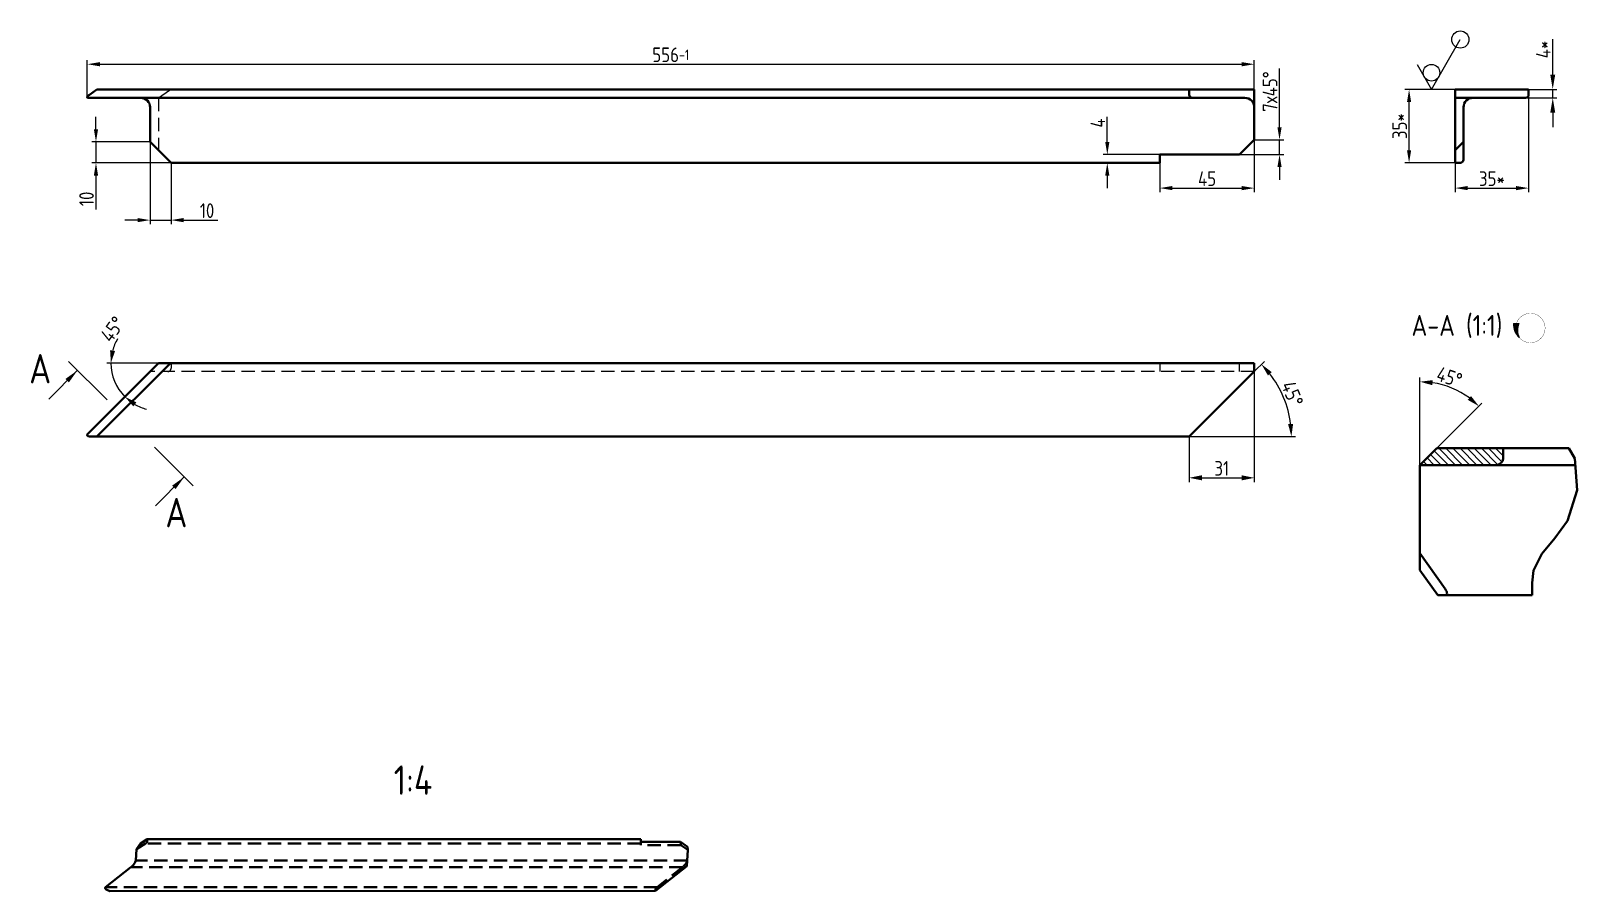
# Model space of a CAD drawing. Header units: millimetres. Extents: x 67 to 1345, y -32 to 378.
# Drawn here: x 608 to 1345, y -32 to 378 of the extents above; entities that cross this region are included whole.
import ezdxf

# ---------------------------------------------------------------- set-up
doc = ezdxf.new("R2010")
doc.units = ezdxf.units.MM
doc.linetypes.add('HIDDEN', pattern=[9.525, 6.35, -3.175])
for name, color, linetype in [('12_SURFACE_FINISH', 7, 'Continuous'), ('9_ALL_NOTES', 7, 'Continuous'), ('Dim', 7, 'Continuous'), ('Hide', 2, 'HIDDEN'), ('Text', 3, 'Continuous')]:
    doc.layers.add(name, color=color, linetype=linetype)
doc.layers.add('Con', color=6, linetype='Continuous', lineweight=40)
doc.styles.get("Standard").update_dxf_attribs({"font": 'arial.ttf'})
doc.styles.add('Style1', font='romans.shx', dxfattribs={"width": 0.8})
doc.dimstyles.new('DIMSTYLE_2$0', dxfattribs={"dimtxt": 4, "dimasz": 5, "dimexe": 2, "dimexo": 0, "dimgap": 1, "dimtad": 1, "dimdec": 1, "dimdsep": 46, "dimtxsty": 'Style1', "dimcen": 0.09, "dimclrd": 256, "dimclrt": 256, "dimadec": 1, "dimazin": 2, "dimtol": 1, "dimtp": 5, "dimtm": 5, "dimtfac": 1, "dimtdec": 1, "dimtofl": 0, "dimtmove": 0, "dimatfit": 1, "dimfxl": 1, "dimtolj": 1, "dimlwd": -1, "dimarcsym": 0})
doc.dimstyles.new('DIMSTYLE_2$2', dxfattribs={"dimtxt": 4, "dimasz": 5, "dimexe": 2, "dimexo": 0, "dimgap": 1, "dimtad": 1, "dimdec": 1, "dimdsep": 46, "dimtxsty": 'Style1', "dimcen": 0.09, "dimclrd": 256, "dimadec": 1, "dimazin": 2, "dimtol": 1, "dimtp": 5, "dimtm": 5, "dimtfac": 1, "dimtdec": 1, "dimtofl": 0, "dimtmove": 0, "dimatfit": 3, "dimfxl": 1, "dimtolj": 1, "dimlwd": -1, "dimarcsym": 0})
doc.dimstyles.get("Standard").update_dxf_attribs({"dimtxt": 0.18, "dimasz": 0.18, "dimexe": 0.18, "dimexo": 0.0625, "dimgap": 0.09, "dimtad": 0, "dimtih": 1, "dimtoh": 1, "dimdec": 4, "dimzin": 0, "dimdsep": 46, "dimtxsty": 'Standard', "dimcen": 0.09, "dimadec": 0, "dimazin": 0, "dimtfac": 1, "dimtdec": 4, "dimtofl": 0, "dimtmove": 0, "dimatfit": 3, "dimfxl": 1, "dimtolj": 1, "dimtzin": 0, "dimarcsym": 0})

# ---------------------------------------------------------------- blocks, each defined once
blk = doc.blocks.new('POVERNUTO_BL10', base_point=(395.44, 188.73))
at = {"color": 2, "linetype": 'Continuous'}
blk.add_line((391.67, 189.81), (392.99, 189.81), dxfattribs=at)
at = {"color": 2, "linetype": 'Continuous', "const_width": 0.0666}
blk.add_lwpolyline([(392.22, 188.74, 1), (399.22, 188.74, 1)], format="xyb", close=True, dxfattribs=at)
at = {"color": 2, "linetype": 'Continuous'}
for centre, radius, start, end in [((396.16, 189.72), 4.49, 178.7996, 226.3387), ((396.27, 188.21), 3.65, 153.9077, 208.4444)]:
    blk.add_arc(centre, radius, start, end, dxfattribs=at)
for points in [[(391.71, 189.07), (391.67, 189.81), (392.99, 189.81)], [(392.74, 189.16), (391.71, 189.07), (392.99, 189.81)], [(392.74, 189.16), (392.63, 188.48), (391.71, 189.07)], [(391.88, 188.34), (391.71, 189.07), (392.63, 188.48)], [(391.88, 188.99), (391.82, 189.67), (392.75, 189.67)], [(392.55, 189.05), (391.88, 188.99), (392.75, 189.67)], [(392.55, 189.05), (392.46, 188.4), (391.88, 188.99)], [(392.03, 188.33), (391.88, 188.99), (392.46, 188.4)], [(392.63, 188.48), (392.64, 187.79), (391.88, 188.34)], [(392.17, 187.66), (391.88, 188.34), (392.64, 187.79)], [(392.46, 188.4), (392.49, 187.75), (392.03, 188.33)], [(392.29, 187.7), (392.03, 188.33), (392.49, 187.75)], [(392.64, 187.79), (392.79, 187.11), (392.17, 187.66)], [(392.56, 187.02), (392.17, 187.66), (392.79, 187.11)], [(392.49, 187.75), (392.64, 187.11), (392.29, 187.7)], [(392.79, 187.11), (393.06, 186.47), (392.56, 187.02)]]:
    blk.add_solid(points, dxfattribs=at)
blk = doc.blocks.new('SF2_BL12', base_point=(165.03, 207.3))
at = {"layer": '12_SURFACE_FINISH', "color": 2, "linetype": 'Continuous'}
for p, q in [((165.02, 212.44), (159.09, 209.02)), ((159.09, 209.02), (165.02, 205.6)), ((165.02, 205.6), (170.97, 202.16))]:
    blk.add_line(p, q, dxfattribs=at)
blk.add_circle((163.06, 209.02), 1.98, dxfattribs=at)
blk = doc.blocks.new('*D30')
at = {"layer": 'Defpoints', "color": 0, "transparency": 16777216}
for p in [(664.71, 325.27), (674.71, 315.27), (674.71, 288.02)]:
    blk.add_point(p, dxfattribs=at)
at = {"layer": 'Dim', "color": 0, "lineweight": -2, "transparency": 16777216}
for p, q in [((664.71, 325.27), (664.71, 286.02)), ((674.71, 315.27), (674.71, 286.02))]:
    blk.add_line(p, q, dxfattribs=at)
at = {"layer": 'Dim', "transparency": 16777216}
for p, q in [((658.71, 288.02), (652.71, 288.02)), ((664.71, 288.02), (674.71, 288.02)), ((680.71, 288.02), (696.98, 288.02))]:
    blk.add_line(p, q, dxfattribs=at)
for points in [[(658.71, 289.02), (658.71, 287.02), (664.71, 288.02)], [(680.71, 289.02), (680.71, 287.02), (674.71, 288.02)]]:
    blk.add_solid(points, dxfattribs=at)
at = {"layer": 'Dim', "transparency": 16777216, "insert": (691.84, 292.52), "char_height": 7, "attachment_point": 5, "style": 'Style1'}
blk.add_mtext('\\A1;10', dxfattribs=at)
blk = doc.blocks.new('*D31')
at = {"layer": 'Defpoints', "color": 0, "transparency": 16777216}
for p in [(664.71, 325.27), (638.91, 315.27), (674.71, 315.27)]:
    blk.add_point(p, dxfattribs=at)
at = {"layer": 'Dim', "transparency": 16777216}
for p, q in [((638.91, 331.27), (638.91, 337.27)), ((638.91, 325.27), (638.91, 315.27)), ((638.91, 309.27), (638.91, 293))]:
    blk.add_line(p, q, dxfattribs=at)
at = {"layer": 'Dim', "color": 0, "lineweight": -2, "transparency": 16777216}
for p, q in [((664.71, 325.27), (636.91, 325.27)), ((674.71, 315.27), (636.91, 315.27))]:
    blk.add_line(p, q, dxfattribs=at)
at = {"layer": 'Dim', "transparency": 16777216}
for points in [[(637.91, 331.27), (639.91, 331.27), (638.91, 325.27)], [(637.91, 309.27), (639.91, 309.27), (638.91, 315.27)]]:
    blk.add_solid(points, dxfattribs=at)
at = {"layer": 'Dim', "transparency": 16777216, "insert": (634.41, 298.14), "char_height": 7, "attachment_point": 5, "rotation": 90, "style": 'Style1'}
blk.add_mtext('\\A1;10', dxfattribs=at)
blk = doc.blocks.new('*D32')
at = {"layer": 'Defpoints', "color": 0, "transparency": 16777216}
for p in [(1190.8, 362.27), (634.76, 346.44), (1190.8, 350.27)]:
    blk.add_point(p, dxfattribs=at)
at = {"layer": 'Dim', "color": 0, "lineweight": -2, "transparency": 16777216}
for p, q in [((634.76, 346.44), (634.76, 364.27)), ((640.76, 362.27), (1184.8, 362.27)), ((1190.8, 350.27), (1190.8, 364.27))]:
    blk.add_line(p, q, dxfattribs=at)
at = {"layer": 'Dim', "color": 0, "transparency": 16777216}
for points in [[(640.76, 363.27), (640.76, 361.27), (634.76, 362.27)], [(1184.8, 363.27), (1184.8, 361.27), (1190.8, 362.27)]]:
    blk.add_solid(points, dxfattribs=at)
at = {"layer": 'Dim', "transparency": 16777216, "insert": (912.78, 366.77), "char_height": 7, "attachment_point": 5, "style": 'Style1'}
blk.add_mtext('\\A1;556{}{\\H0.71x;\\C3;-1}', dxfattribs=at)
blk = doc.blocks.new('*D33')
at = {"layer": 'Defpoints', "color": 0, "transparency": 16777216}
for p in [(1120.74, 319.27), (1145.8, 319.27), (1145.8, 315.27)]:
    blk.add_point(p, dxfattribs=at)
at = {"layer": 'Dim', "color": 0, "lineweight": -2, "transparency": 16777216}
for p, q in [((1120.74, 325.27), (1120.74, 337.27)), ((1145.8, 319.27), (1118.74, 319.27)), ((1145.8, 315.27), (1118.74, 315.27)), ((1120.74, 309.27), (1120.74, 303.27))]:
    blk.add_line(p, q, dxfattribs=at)
at = {"layer": 'Dim', "color": 0, "transparency": 16777216}
for points in [[(1119.74, 325.27), (1121.74, 325.27), (1120.74, 319.27)], [(1119.74, 309.27), (1121.74, 309.27), (1120.74, 315.27)]]:
    blk.add_solid(points, dxfattribs=at)
at = {"layer": 'Dim', "transparency": 16777216, "insert": (1116.24, 334.27), "char_height": 7, "attachment_point": 5, "rotation": 90, "style": 'Style1'}
blk.add_mtext('\\A1;4', dxfattribs=at)
blk = doc.blocks.new('*D34')
at = {"layer": 'Defpoints', "color": 0, "transparency": 16777216}
for p in [(1190.8, 326.27), (1145.8, 315.27), (1190.8, 303.27)]:
    blk.add_point(p, dxfattribs=at)
at = {"layer": 'Dim', "color": 0, "lineweight": -2, "transparency": 16777216}
for p, q in [((1190.8, 326.27), (1190.8, 301.27)), ((1145.8, 315.27), (1145.8, 301.27)), ((1151.8, 303.27), (1184.8, 303.27))]:
    blk.add_line(p, q, dxfattribs=at)
at = {"layer": 'Dim', "color": 0, "transparency": 16777216}
for points in [[(1151.8, 304.27), (1151.8, 302.27), (1145.8, 303.27)], [(1184.8, 304.27), (1184.8, 302.27), (1190.8, 303.27)]]:
    blk.add_solid(points, dxfattribs=at)
at = {"layer": 'Dim', "transparency": 16777216, "insert": (1168.3, 307.77), "char_height": 7, "attachment_point": 5, "style": 'Style1'}
blk.add_mtext('\\A1;45', dxfattribs=at)
blk = doc.blocks.new('*D35')
at = {"layer": 'Defpoints', "color": 0, "transparency": 16777216}
for p in [(1190.8, 326.27), (1202.8, 326.27), (1183.8, 319.27)]:
    blk.add_point(p, dxfattribs=at)
at = {"layer": 'Dim', "color": 0, "lineweight": -2, "transparency": 16777216}
for p, q in [((1202.8, 332.27), (1202.8, 360.27)), ((1190.8, 326.27), (1204.8, 326.27)), ((1202.8, 319.27), (1202.8, 326.27)), ((1183.8, 319.27), (1204.8, 319.27)), ((1202.8, 313.27), (1202.8, 307.27))]:
    blk.add_line(p, q, dxfattribs=at)
at = {"layer": 'Dim', "color": 0, "transparency": 16777216}
for points in [[(1201.8, 332.27), (1203.8, 332.27), (1202.8, 326.27)], [(1201.8, 313.27), (1203.8, 313.27), (1202.8, 319.27)]]:
    blk.add_solid(points, dxfattribs=at)
at = {"layer": 'Dim', "transparency": 16777216, "insert": (1198.3, 349.27), "char_height": 7, "attachment_point": 5, "rotation": 90, "style": 'Style1'}
blk.add_mtext('\\A1;7х45%%D', dxfattribs=at)
blk = doc.blocks.new('*D36')
at = {"layer": 'Defpoints', "color": 0, "transparency": 16777216}
for p in [(1264.53, 350.27), (1286.48, 350.27), (1286.48, 315.27)]:
    blk.add_point(p, dxfattribs=at)
at = {"layer": 'Dim', "color": 0, "lineweight": -2, "transparency": 16777216}
for p, q in [((1286.48, 350.27), (1262.53, 350.27)), ((1264.53, 321.27), (1264.53, 344.27)), ((1286.48, 315.27), (1262.53, 315.27))]:
    blk.add_line(p, q, dxfattribs=at)
at = {"layer": 'Dim', "color": 0, "transparency": 16777216}
for points in [[(1263.53, 344.27), (1265.53, 344.27), (1264.53, 350.27)], [(1263.53, 321.27), (1265.53, 321.27), (1264.53, 315.27)]]:
    blk.add_solid(points, dxfattribs=at)
at = {"layer": 'Dim', "transparency": 16777216, "insert": (1260.03, 332.77), "char_height": 7, "attachment_point": 5, "rotation": 90, "style": 'Style1'}
blk.add_mtext('\\A1;35*', dxfattribs=at)
blk = doc.blocks.new('*D37')
at = {"layer": 'Defpoints', "color": 0, "transparency": 16777216}
for p in [(1321.48, 350.27), (1286.48, 315.27), (1321.48, 303.27)]:
    blk.add_point(p, dxfattribs=at)
at = {"layer": 'Dim', "color": 0, "lineweight": -2, "transparency": 16777216}
for p, q in [((1321.48, 350.27), (1321.48, 301.27)), ((1286.48, 315.27), (1286.48, 301.27)), ((1292.48, 303.27), (1315.48, 303.27))]:
    blk.add_line(p, q, dxfattribs=at)
at = {"layer": 'Dim', "color": 0, "transparency": 16777216}
for points in [[(1292.48, 304.27), (1292.48, 302.27), (1286.48, 303.27)], [(1315.48, 304.27), (1315.48, 302.27), (1321.48, 303.27)]]:
    blk.add_solid(points, dxfattribs=at)
at = {"layer": 'Dim', "transparency": 16777216, "insert": (1303.98, 307.77), "char_height": 7, "attachment_point": 5, "style": 'Style1'}
blk.add_mtext('\\A1;35*', dxfattribs=at)
blk = doc.blocks.new('*D38')
at = {"layer": 'Defpoints', "color": 0, "transparency": 16777216}
for p in [(1303.23, 350.27), (1303.23, 346.27), (1332.97, 350.27)]:
    blk.add_point(p, dxfattribs=at)
at = {"layer": 'Dim', "color": 0, "lineweight": -2, "transparency": 16777216}
for p, q in [((1332.97, 357.27), (1332.97, 374.27)), ((1303.23, 350.27), (1334.97, 350.27)), ((1303.23, 346.27), (1334.97, 346.27)), ((1332.97, 346.27), (1332.97, 350.27)), ((1332.97, 339.27), (1332.97, 332.27))]:
    blk.add_line(p, q, dxfattribs=at)
at = {"layer": 'Dim', "color": 0, "transparency": 16777216}
for points in [[(1331.81, 357.27), (1334.14, 357.27), (1332.97, 350.27)], [(1331.81, 339.27), (1334.14, 339.27), (1332.97, 346.27)]]:
    blk.add_solid(points, dxfattribs=at)
at = {"layer": 'Dim', "transparency": 16777216, "insert": (1328.47, 369.27), "char_height": 7, "attachment_point": 5, "rotation": 90, "style": 'Style1'}
blk.add_mtext('\\A1;4*', dxfattribs=at)
blk = doc.blocks.new('_FILLED')
at = {"color": 0, "linetype": 'ByBlock'}
blk.add_solid([(0, 0), (-1, 0.2), (-1, -0.2)], dxfattribs=at)
blk = doc.blocks.new('*D39')
at = {"layer": 'Defpoints', "color": 0, "transparency": 16777216}
for p in [(668.71, 219.93), (668.71, 219.93), (1190.8, 219.93), (649.07, 208.59), (635.21, 186.43)]:
    blk.add_point(p, dxfattribs=at)
at = {"layer": 'Dim', "color": 0, "lineweight": -2, "transparency": 16777216}
blk.add_line((668.71, 219.93), (644.03, 219.93), dxfattribs=at)
for start, end in [(149.5968, 164.7984), (180, 225), (240.2016, 255.4032)]:
    blk.add_arc((668.71, 219.93), 22.68, start, end, dxfattribs=at)
at = {"layer": 'Dim', "color": 0, "lineweight": -2, "transparency": 16777216, "xscale": 6, "yscale": 6, "zscale": 6}
for p, rotation in [((646.03, 219.93), 262.3991993036854), ((652.67, 203.89), 142.60080069631476)]:
    blk.add_blockref('_FILLED', p, dxfattribs=dict(at, rotation=rotation))
at = {"layer": 'Dim', "transparency": 16777216, "insert": (646.85, 236.09), "char_height": 7, "attachment_point": 5, "rotation": 53.53069, "style": 'Style1'}
blk.add_mtext('\\A1;45°', dxfattribs=at)
blk = doc.blocks.new('*D40')
at = {"layer": 'Defpoints', "color": 0, "transparency": 16777216}
for p in [(1190.8, 215.93), (1159.8, 184.93), (1190.8, 165.28)]:
    blk.add_point(p, dxfattribs=at)
at = {"layer": 'Dim', "color": 0, "lineweight": -2, "transparency": 16777216}
for p, q in [((1190.8, 215.93), (1190.8, 163.28)), ((1159.8, 184.93), (1159.8, 163.28)), ((1165.8, 165.28), (1184.8, 165.28))]:
    blk.add_line(p, q, dxfattribs=at)
at = {"layer": 'Dim', "color": 0, "lineweight": -2, "transparency": 16777216, "xscale": 6, "yscale": 6, "zscale": 6, "rotation": 180}
blk.add_blockref('_FILLED', (1159.8, 165.28), dxfattribs=at)
at = {"layer": 'Dim', "color": 0, "lineweight": -2, "transparency": 16777216, "xscale": 6, "yscale": 6, "zscale": 6}
blk.add_blockref('_FILLED', (1190.8, 165.28), dxfattribs=at)
at = {"layer": 'Dim', "transparency": 16777216, "insert": (1175.3, 169.78), "char_height": 7, "attachment_point": 5, "style": 'Style1'}
blk.add_mtext('\\A1;31', dxfattribs=at)
blk = doc.blocks.new('*D41')
at = {"layer": 'Defpoints', "color": 0, "transparency": 16777216}
for p in [(1190.8, 215.93), (1206.8, 197.52), (635.83, 184.93), (1159.8, 184.93), (1159.8, 184.93)]:
    blk.add_point(p, dxfattribs=at)
at = {"layer": 'Dim', "color": 0, "lineweight": -2, "transparency": 16777216}
for p, q in [((1190.8, 215.93), (1195.62, 220.75)), ((1159.8, 184.93), (1210.46, 184.93))]:
    blk.add_line(p, q, dxfattribs=at)
blk.add_arc((1159.8, 184.93), 48.66, 7.06923, 37.93077, dxfattribs=at)
at = {"layer": 'Dim', "color": 0, "lineweight": -2, "transparency": 16777216, "xscale": 6, "yscale": 6, "zscale": 6}
for p, rotation in [((1194.2, 219.34), 131.46538746992815), ((1208.46, 184.93), 273.53461253007197)]:
    blk.add_blockref('_FILLED', p, dxfattribs=dict(at, rotation=rotation))
at = {"layer": 'Dim', "transparency": 16777216, "insert": (1208.91, 205.27), "char_height": 7, "attachment_point": 5, "rotation": 292.5, "style": 'Style1'}
blk.add_mtext('\\A1;45°', dxfattribs=at)
blk = doc.blocks.new('*D42')
at = {"layer": 'Defpoints', "color": 0, "transparency": 16777216}
for p in [(1289.57, 205.72), (1277.72, 179.33), (1269.72, 171.33), (1269.72, 171.33), (1269.72, 121.33)]:
    blk.add_point(p, dxfattribs=at)
at = {"layer": 'Dim', "color": 0, "lineweight": -2, "transparency": 16777216}
for p, q in [((1269.72, 171.33), (1269.72, 213.04)), ((1277.72, 179.33), (1299.21, 200.82))]:
    blk.add_line(p, q, dxfattribs=at)
blk.add_arc((1269.72, 171.33), 39.71, 53.66607, 81.33393, dxfattribs=at)
at = {"layer": 'Dim', "color": 0, "lineweight": -2, "transparency": 16777216, "xscale": 6, "yscale": 6, "zscale": 6}
for p, rotation in [((1269.72, 211.04), 175.66696689797325), ((1297.79, 199.41), 319.3330331020267)]:
    blk.add_blockref('_FILLED', p, dxfattribs=dict(at, rotation=rotation))
at = {"layer": 'Dim', "transparency": 16777216, "insert": (1283.78, 213.24), "char_height": 7, "attachment_point": 5, "rotation": 341.44737, "style": 'Style1'}
blk.add_mtext('\\A1;45°', dxfattribs=at)

msp = doc.modelspace()

# ---------------------------------------------------------------- hatches: boundary and pattern name
at = {"layer": 'Dim', "linetype": 'Continuous'}
h = msp.add_hatch(dxfattribs=at)
h.set_pattern_fill('ANSI31', color=256, scale=2, angle=90, style=0, pattern_type=2)
h.set_pattern_definition([(135, (1269.7166, 171.3282), (-1.69313, -1.69313), [])])
edge = h.paths.add_edge_path()
edge.add_line((1269.71657, 171.32816), (1277.71657, 179.32816))
edge.add_line((1277.71657, 179.32816), (1309.31455, 179.32816))
edge.add_line((1309.31455, 179.32816), (1309.31455, 174.32816))
edge.add_spline(control_points=[(1309.31455, 174.32816), (1309.31509, 174.019), (1309.18865, 173.42736), (1308.58983, 172.56261), (1307.66183, 171.89261), (1306.47714, 171.44088), (1305.56358, 171.33586), (1305.07191, 171.32816)], knot_values=[0, 0, 0, 0, 0.2, 0.4, 0.6, 0.8, 1, 1, 1, 1], degree=3, periodic=0)
edge.add_line((1305.07191, 171.32816), (1269.71657, 171.32816))

# ---------------------------------------------------------------- linework, layer by layer
at = {"linetype": 'Continuous'}
for p, q in [((625.89657, 220.74189), (644.28135, 202.35712)), ((666.82438, 179.81409), (685.20915, 161.42931))]:
    msp.add_line(p, q, dxfattribs=at)
at = {"layer": 'Con', "linetype": 'Continuous'}
for p, q in [((1186.2958, 346.27024), (635.20835, 346.27024)), ((639.36521, 350.27024), (635.82967, 347.77024)), ((1190.7958, 350.27024), (639.36521, 350.27024)), ((1159.7958, 347.77024), (1159.7958, 350.27024)), ((1190.7958, 326.27024), (1190.7958, 350.27024)), ((1286.4816, 315.27024), (1286.4816, 350.27024)), ((1286.4816, 350.27024), (1321.4816, 350.27024)), ((1286.4816, 346.27024), (1319.9816, 346.27024)), ((1321.4816, 350.27024), (1321.4816, 347.77024)), ((664.70835, 325.27024), (664.70835, 341.77024)), ((1290.4816, 316.77024), (1290.4816, 341.77024)), ((674.70835, 315.27024), (664.70835, 325.27024)), ((1183.7958, 319.27024), (1190.7958, 326.27024)), ((1286.4816, 321.27024), (1290.4816, 325.27024)), ((1183.7958, 319.27024), (1145.7958, 319.27024)), ((1145.7958, 315.27024), (1145.7958, 319.27024)), ((1145.7958, 315.27024), (674.70835, 315.27024)), ((1286.4816, 315.27024), (1288.9816, 315.27024)), ((635.20835, 186.43011), (668.70835, 219.93011)), ((674.36521, 219.93011), (639.36521, 184.93011)), ((668.70835, 219.93011), (1190.7958, 219.93011)), ((1190.7958, 215.93011), (1159.7958, 184.93011)), ((1190.7958, 215.93011), (1190.7958, 219.93011)), ((1159.7958, 184.93011), (635.82967, 184.93011)), ((1277.71657, 179.32816), (1269.71657, 171.32816)), ((1340.7091, 179.32816), (1277.71657, 179.32816)), ((1309.31455, 174.32816), (1309.31455, 179.32816)), ((1343.47649, 174.46251), (1340.7091, 179.32816)), ((1269.71657, 121.32816), (1269.71657, 171.32816)), ((1269.71657, 171.32816), (1343.70335, 171.32816)), ((1344.57016, 159.35188), (1343.47649, 174.46251)), ((1340.04857, 144.75487), (1344.57016, 159.35188)), ((1334.03844, 136.5561), (1340.04857, 144.75487)), ((1327.79002, 129.10687), (1334.03844, 136.5561)), ((1269.71657, 129.32816), (1281.73739, 112.32816)), ((1323.75973, 121.06201), (1327.79002, 129.10687)), ((1269.71657, 121.32816), (1278.20186, 109.32816)), ((1323.15691, 115.21589), (1323.75973, 121.06201)), ((1323.17266, 109.32816), (1323.15691, 115.21589)), ((1278.20186, 109.32816), (1323.17266, 109.32816)), ((660.15029, -8.84155), (663.25535, -6.88887)), ((898.53052, -6.85681), (663.25535, -6.88887)), ((898.53052, -6.85681), (898.56948, -7.80592)), ((658.1426, -11.66191), (657.84429, -17.03066)), ((660.15029, -8.84155), (658.1426, -11.66191)), ((917.43654, -8.15574), (898.45821, -8.15833)), ((920.806, -10.43292), (917.43654, -8.15574)), ((920.43444, -19.76058), (920.86834, -11.95149)), ((920.86834, -11.95149), (920.806, -10.43292)), ((920.43444, -19.76058), (905.43523, -31.53161)), ((645.51661, -31.56703), (643.79606, -30.75383)), ((905.43523, -31.53161), (645.51661, -31.56703))]:
    msp.add_line(p, q, dxfattribs=at)
at = {"layer": 'Con', "linetype": 'HIDDEN'}
for p, q in [((663.25535, -6.88887), (663.29431, -7.83798)), ((658.1426, -11.66191), (662.54142, -8.89561)), ((898.56574, -8.86345), (662.54142, -8.89561)), ((898.56574, -8.86345), (898.52054, -9.6769)), ((917.49888, -9.67431), (898.52054, -9.6769)), ((917.49888, -9.67431), (917.43654, -8.15574)), ((917.49888, -9.67431), (920.86834, -11.95149)), ((918.32945, -20.16776), (655.58563, -20.20356)), ((920.58811, -16.99486), (657.84429, -17.03066)), ((918.32945, -20.16776), (906.23331, -29.66053)), ((906.23331, -29.66053), (643.48949, -29.69633)), ((905.48043, -30.71817), (905.43523, -31.53161))]:
    msp.add_line(p, q, dxfattribs=at)
at = {"layer": 'Con'}
msp.add_line((643.48949, -29.69633), (655.58563, -20.20356), dxfattribs=at)
at = {"layer": 'Con', "linetype": 'Continuous'}
for points in [[(1305.07191, 171.32816), (1305.78423, 171.37437), (1306.4462, 171.48991), (1307.06127, 171.67793), (1307.61905, 171.92898), (1308.11372, 172.23721), (1308.53497, 172.59507), (1308.87283, 172.99867), (1309.12046, 173.43115), (1309.26643, 173.87204), (1309.31455, 174.32816)], [(1281.73739, 109.32816), (1282.03603, 109.36247), (1282.27477, 109.4655), (1282.4564, 109.63981), (1282.5726, 109.87777), (1282.61542, 110.17496), (1282.58659, 110.52431), (1282.48569, 110.91865), (1282.31129, 111.35395), (1282.06167, 111.82299), (1281.73739, 112.32816)]]:
    msp.add_lwpolyline(points, dxfattribs=at)
for centre, radius, start, end in [((1294.9816, 341.77024), 4.5, 90, 180), ((1319.9816, 347.77024), 1.5, 270, 0), ((1288.9816, 316.77024), 1.5, 270, 0)]:
    msp.add_arc(centre, radius, start, end, dxfattribs=at)
at = {"layer": 'Con', "linetype": 'HIDDEN'}
msp.add_arc((883.04466, -8.29608), 15.53351, 359.7954127, 0.51045306, dxfattribs=at)
at = {"layer": 'Con', "linetype": 'Continuous'}
for centre, major_axis, ratio, start_param, end_param in [((637.32967, 347.77024), (2.57344, 1.33211), 0.267949192, 2.048454636, 3.619250963), ((660.20835, 341.77024), (0, 4.5), 1, -1.570796327, 0), ((1161.2958, 347.77024), (1.5, 0), 1, -3.141592654, -1.570796327), ((1186.2958, 341.77024), (0, 4.5), 1, -1.570796327, 0), ((637.32967, 186.43011), (2.56066, 1.06066), 0.414213562, 2.35619449, 3.926990817), ((655.66698, -18.73936), (2.04794, 2.13403), 0.348531566, -1.956514371, -0.385718044), ((644.52183, -30.18426), (1.26027, -0.10969), 0.588699034, 2.580022831, 4.150819158)]:
    msp.add_ellipse(centre, major_axis=major_axis, ratio=ratio, start_param=start_param, end_param=end_param, dxfattribs=at)
at = {"layer": 'Con', "linetype": 'HIDDEN'}
for centre, major_axis, ratio, start_param, end_param in [((662.51805, -8.32615), (0.70767, 0.66953), 0.477804009, -1.965251667, -0.39445534), ((918.4108, -18.70356), (2.04794, 2.13403), 0.348531566, -1.956514371, -0.385718044), ((906.2062, -30.1486), (0.68265, 0.71134), 0.348531566, 1.185078283, 2.75587461)]:
    msp.add_ellipse(centre, major_axis=major_axis, ratio=ratio, start_param=start_param, end_param=end_param, dxfattribs=at)
msp.add_open_spline([(898.57807, -8.35154), (898.5779, -8.39978), (898.57641, -8.57046), (898.57254, -8.74118), (898.56574, -8.86345)], degree=3, knots=[0, 0, 0, 0, 0.282582879, 1, 1, 1, 1], dxfattribs=at)
at = {"layer": 'Con', "linetype": 'Continuous'}
msp.add_open_spline([(898.56948, -7.80592), (898.57056, -7.83212), (898.57469, -7.94934), (898.57674, -8.06663), (898.57755, -8.15769)], degree=3, knots=[0, 0, 0, 0, 0.223577541, 1, 1, 1, 1], dxfattribs=at)
at = {"layer": 'Hide', "linetype": 'HIDDEN'}
for p, q in [((668.70835, 346.27024), (674.36521, 350.27024)), ((668.70835, 346.27024), (668.70835, 321.27024)), ((1190.7958, 215.93011), (664.70835, 215.93011)), ((674.70835, 219.93011), (674.70835, 217.43011)), ((1145.7958, 219.93011), (1145.7958, 215.93011)), ((1183.7958, 215.93011), (1183.7958, 219.93011))]:
    msp.add_line(p, q, dxfattribs=at)
msp.add_ellipse((673.20835, 217.43011), major_axis=(1.5, 0), ratio=1, start_param=-1.570796327, end_param=0, dxfattribs=at)
at = {"layer": 'Text'}
msp.add_circle((1288.93327, 374.03321), 4.09946, dxfattribs=at)

# ---------------------------------------------------------------- block references
at = {"linetype": 'Continuous', "xscale": 2, "yscale": 2, "zscale": 2}
msp.add_blockref('POVERNUTO_BL10', (1321.76387, 236.60747), dxfattribs=at)
at = {"layer": '12_SURFACE_FINISH', "linetype": 'Continuous', "xscale": 2, "yscale": 2, "zscale": 2, "rotation": 90}
msp.add_blockref('SF2_BL12', (1278.64965, 362.15172), dxfattribs=at)

# ---------------------------------------------------------------- texts
at = {"linetype": 'Continuous', "char_height": 14, "width": 10.0078125, "attachment_point": 1, "line_spacing_factor": 0.9, "style": 'Style1'}
for insert in [(607.08573, 224.25752), (671.97259, 155.70543)]:
    msp.add_mtext('А', dxfattribs=dict(at, insert=insert))
at = {"layer": '9_ALL_NOTES', "linetype": 'Continuous', "attachment_point": 3, "line_spacing_factor": 0.9, "style": 'Style1'}
for s, insert, char_height, width in [('А-А (1:1) ', (1308.9534, 242.89301), 10, 132.5585785), ('1:4', (799.19067, 28.28273), 14, 19.140625)]:
    msp.add_mtext(s, dxfattribs=dict(at, insert=insert, char_height=char_height, width=width))

# ---------------------------------------------------------------- dimensions: what is measured, and where the dimension line sits
at = {"layer": 'Dim'}
for base, p1, p2, text, override, picture, middle in [((1190.7958, 362.27024), (634.75623, 346.43813), (1190.7958, 350.27024), '<>{}{\\H0.71x;\\C3;-1}', {"dimtxt": 7, "dimasz": 6, "dimpost": '', "dimclrd": 0, "dimtol": 0, "dimtp": 0, "dimtm": 1, "dimtdec": 1, "dimtzin": 8, "dimlwd": -2}, '*D32', (912.77602, 366.77024)), ((1321.4816, 303.27024), (1286.4816, 315.27024), (1321.4816, 350.27024), '<>*', {"dimtxt": 7, "dimasz": 6, "dimlfac": 1, "dimpost": '', "dimclrd": 0, "dimtol": 0, "dimlwd": -2}, '*D37', (1303.9816, 307.77024))]:
    dim = msp.add_linear_dim(base=base, p1=p1, p2=p2, text=text, dimstyle='DIMSTYLE_2$0', override=override, dxfattribs=at)
    dim.commit()
    dim.dimension.update_dxf_attribs({"geometry": picture, "text_midpoint": middle})
for base, p1, p2, text, override, picture, middle in [((1332.97254, 350.27024), (1303.2316, 346.27024), (1303.2316, 350.27024), '<>*', {"dimtxt": 7, "dimasz": 7, "dimlfac": 1, "dimpost": '', "dimclrd": 0, "dimtol": 0, "dimtofl": 1, "dimlwd": -2}, '*D38', (1328.47254, 369.27024)), ((1202.7958, 326.27024), (1183.7958, 319.27024), (1190.7958, 326.27024), '<>х45%%D', {"dimtxt": 7, "dimasz": 6, "dimlfac": 1, "dimclrd": 0, "dimtol": 0, "dimtofl": 1, "dimlwd": -2}, '*D35', (1198.2958, 349.27024)), ((1264.52564, 350.27024), (1286.4816, 315.27024), (1286.4816, 350.27024), '<>*', {"dimtxt": 7, "dimasz": 6, "dimlfac": 1, "dimpost": '', "dimclrd": 0, "dimtol": 0, "dimlwd": -2}, '*D36', (1260.02564, 332.77024))]:
    dim = msp.add_linear_dim(base=base, p1=p1, p2=p2, angle=90, text=text, dimstyle='DIMSTYLE_2$0', override=override, dxfattribs=at)
    dim.commit()
    dim.dimension.update_dxf_attribs({"geometry": picture, "text_midpoint": middle})
for base, p1, p2, override, picture, middle in [((638.90562, 315.27024), (664.70835, 325.27024), (674.70835, 315.27024), {"dimtxt": 7, "dimasz": 6, "dimtol": 0, "dimtofl": 1, "dimatfit": 3}, '*D31', (634.40562, 298.13691)), ((1120.74435, 319.27024), (1145.7958, 315.27024), (1145.7958, 319.27024), {"dimtxt": 7, "dimasz": 6, "dimlfac": 1, "dimclrd": 0, "dimtol": 0, "dimlwd": -2}, '*D33', (1116.24435, 334.27024))]:
    dim = msp.add_linear_dim(base=base, p1=p1, p2=p2, angle=90, dimstyle='DIMSTYLE_2$0', override=override, dxfattribs=at)
    dim.commit()
    dim.dimension.update_dxf_attribs({"geometry": picture, "text_midpoint": middle})
for base, p1, p2, override, picture, middle in [((674.70835, 288.01713), (664.70835, 325.27024), (674.70835, 315.27024), {"dimtxt": 7, "dimasz": 6, "dimtol": 0, "dimtofl": 1}, '*D30', (691.84169, 292.51713)), ((1190.7958, 303.27024), (1145.7958, 315.27024), (1190.7958, 326.27024), {"dimtxt": 7, "dimasz": 6, "dimlfac": 1, "dimclrd": 0, "dimtol": 0, "dimlwd": -2}, '*D34', (1168.2958, 307.77024)), ((1190.7958, 165.28106), (1159.7958, 184.93011), (1190.7958, 215.93011), {"dimtxt": 7, "dimasz": 6, "dimblk": '_FILLED', "dimclrd": 0, "dimadec": 4, "dimtol": 0, "dimldrblk": '_FILLED', "dimlwd": -2}, '*D40', (1175.2958, 169.78106))]:
    dim = msp.add_linear_dim(base=base, p1=p1, p2=p2, dimstyle='DIMSTYLE_2$0', override=override, dxfattribs=at)
    dim.commit()
    dim.dimension.update_dxf_attribs({"geometry": picture, "text_midpoint": middle})
for base, line1, line2, override, picture, middle in [((649.06617, 208.58969), ((635.20835, 186.43011), (668.70835, 219.93011)), ((668.70835, 219.93011), (1190.7958, 219.93011)), {"dimtxt": 7, "dimasz": 6, "dimdec": 4, "dimblk": '_FILLED', "dimclrd": 0, "dimclrt": 256, "dimtol": 0, "dimtofl": 1, "dimatfit": 1, "dimldrblk": '_FILLED', "dimlwd": -2}, '*D39', (650.46898, 233.41143)), ((1289.57002, 205.71534), ((1269.71657, 121.32816), (1269.71657, 171.32816)), ((1277.71657, 179.32816), (1269.71657, 171.32816)), {"dimtxt": 7, "dimasz": 6, "dimdec": 4, "dimblk": '_FILLED', "dimclrd": 0, "dimclrt": 256, "dimtol": 0, "dimatfit": 1, "dimldrblk": '_FILLED', "dimlwd": -2}, '*D42', (1282.35034, 208.97156))]:
    dim = msp.add_angular_dim_2l(base=base, line1=line1, line2=line2, dimstyle='DIMSTYLE_2$2', override=override, dxfattribs=at)
    dim.commit()
    dim.dimension.update_dxf_attribs({"geometry": picture, "text_midpoint": middle, "dimtype": 162})
dim = msp.add_angular_dim_2l(base=(1206.79834, 197.52441), line1=((1190.7958, 215.93011), (1159.7958, 184.93011)), line2=((1159.7958, 184.93011), (635.82967, 184.93011)), dimstyle='DIMSTYLE_2$2', override={"dimtxt": 7, "dimasz": 6, "dimdec": 4, "dimblk": '_FILLED', "dimclrd": 0, "dimclrt": 256, "dimtol": 0, "dimatfit": 1, "dimldrblk": '_FILLED', "dimlwd": -2}, dxfattribs=at)
dim.commit()
dim.dimension.update_dxf_attribs({"geometry": '*D41', "text_midpoint": (1208.9098, 205.2738)})

# ---------------------------------------------------------------- leaders
at = {"linetype": 'Continuous'}
for points in [[(630.13921, 216.49925), (616.44205, 202.80209)], [(680.96651, 165.67196), (667.26935, 151.97479)]]:
    msp.add_leader(points, dimstyle='Standard', override={"dimasz": 7, "dimtad": 0}, dxfattribs=at)

doc.saveas('drawing.dxf')
